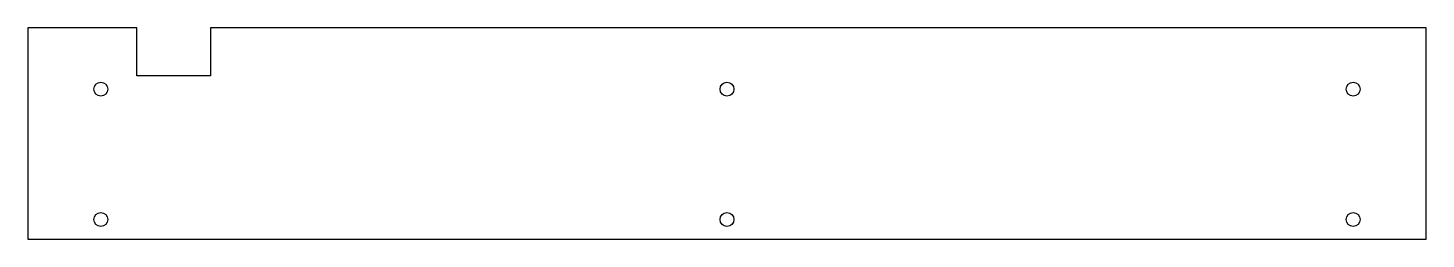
# Model space of a CAD drawing. Header units: millimetres. Extents: x -161 to 161, y -40 to 9.
import ezdxf

# ---------------------------------------------------------------- set-up
doc = ezdxf.new("R2010")
doc.units = ezdxf.units.MM
doc.layers.get('0').update_dxf_attribs({"linetype": 'CONTINUOUS'})

msp = doc.modelspace()

# ---------------------------------------------------------------- linework, layer by layer
msp.add_lwpolyline([(-119.02, 8.6), (-119.02, -2.4), (-136.02, -2.4), (-136.02, 8.6), (-161.1, 8.6), (-161.1, -40), (161.1, -40), (161.1, 8.6)], close=True)
for centre in [(-144.3, -5.5), (0, -5.5), (144.3, -5.5), (-144.3, -35.5), (0, -35.5), (144.3, -35.5)]:
    msp.add_circle(centre, 1.6)

doc.saveas('drawing.dxf')
